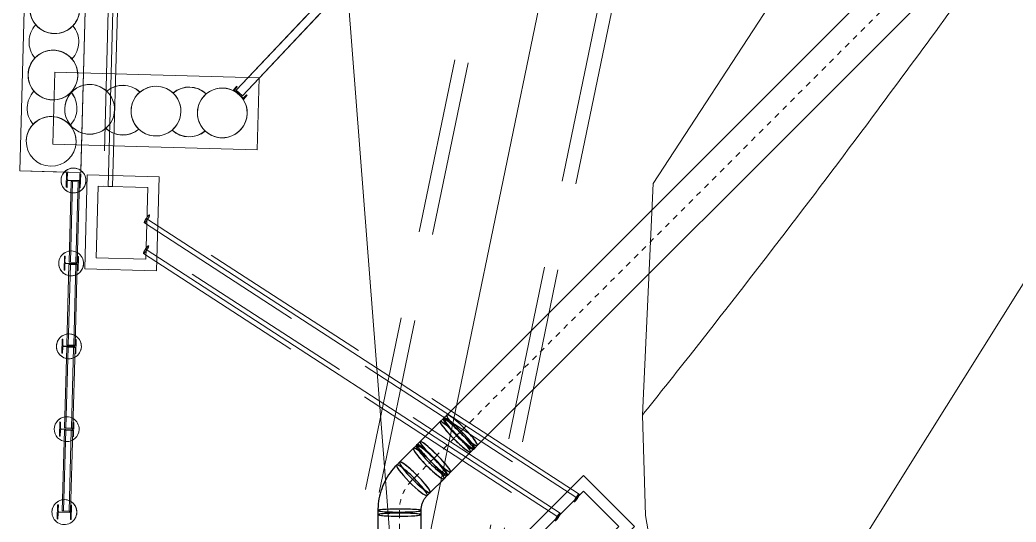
# Model space of a CAD drawing. Header units: metres. Extents: x 1753726 to 1755216, y 5920592 to 5921703.
# Drawn here: x 1755110.99 to 1755129.01, y 5921388.98 to 5921398.06 of the extents above; entities that cross this region are included whole.
import ezdxf

# ---------------------------------------------------------------- set-up
doc = ezdxf.new("R2010")
doc.units = ezdxf.units.M
for name, pattern in [('CENTER', [50.8, 31.75, -6.35, 6.35, -6.35]), ('Centre', [0.01, 0.006, -0.00125, 0.0015, -0.00125]), ('HIDDEN2', [4.7625, 3.175, -1.5875])]:
    doc.linetypes.add(name, pattern=pattern)
for name, color, linetype, lineweight in [('A-FLOR-____-OTLN', 9, 'Continuous', 9), ('A-GENM-____-OTLN', 4, 'Continuous', 9), ('A-WALL-____-OTLN', 2, 'Continuous', 9), ('M-HVAC-DUCT-CNTR', 70, 'Centre', 9), ('M-HVAC-DUCT-OTLN', 70, 'Continuous', 25), ('P-PIPE-____-CNTR', 1, 'CENTER', 9), ('P-PIPE-____-OTLN', 6, 'HIDDEN2', 18), ('S-BEAM-____-OTLN', 7, 'Continuous', 9), ('S-FNDN-____-OTLN', 7, 'Continuous', 9)]:
    doc.layers.add(name, color=color, linetype=linetype, lineweight=lineweight)

# ---------------------------------------------------------------- blocks, each defined once
blk = doc.blocks.new('308492-ARUP-TUTB-MOD-0001_rvt-1-X-ARUP-GL-HERNE_BAY_ALIGNMENT')
at = {"layer": 'P-PIPE-____-CNTR'}
blk.add_line((1755117.838, 5921386.028), (1755121.094, 5921401.735), dxfattribs=at)
blk.add_line((1755117.838, 5921386.028), (1755121.094, 5921401.735), dxfattribs=at)
at = {"layer": 'P-PIPE-____-OTLN'}
for p, q in [((1755119.821, 5921401.999), (1755116.565, 5921386.292)), ((1755120.066, 5921401.948), (1755116.81, 5921386.241)), ((1755118.866, 5921385.815), (1755122.122, 5921401.522)), ((1755119.111, 5921385.764), (1755122.367, 5921401.471))]:
    blk.add_line(p, q, dxfattribs=at)
blk = doc.blocks.new('Round Pressed Bend - Slip Joint - Medium Radius-4864408-X-ARUP-GL-HERNE_BAY_ALIGNMENT')
at = {"layer": 'M-HVAC-DUCT-OTLN'}
for p, q in [((1755117.858, 5921390.06), (1755117.806, 5921390.007)), ((1755118.357, 5921389.456), (1755118.41, 5921389.508)), ((1755117.466, 5921389.184), (1755117.466, 5921389.109)), ((1755118.246, 5921389.109), (1755118.246, 5921389.184))]:
    blk.add_line(p, q, dxfattribs=at)
at = {"layer": 'M-HVAC-DUCT-OTLN', "flags": 128}
for points in [[(1755117.806, 5921390.007), (1755117.773, 5921389.974), (1755117.742, 5921389.939), (1755117.713, 5921389.903), (1755117.685, 5921389.865), (1755117.658, 5921389.827), (1755117.634, 5921389.788), (1755117.61, 5921389.747), (1755117.589, 5921389.706), (1755117.569, 5921389.664), (1755117.55, 5921389.621), (1755117.534, 5921389.577), (1755117.519, 5921389.533), (1755117.506, 5921389.488), (1755117.495, 5921389.443), (1755117.485, 5921389.397), (1755117.478, 5921389.351), (1755117.472, 5921389.305), (1755117.468, 5921389.259), (1755117.466, 5921389.212), (1755117.466, 5921389.184)], [(1755118.246, 5921389.184), (1755118.246, 5921389.2), (1755118.247, 5921389.215), (1755118.248, 5921389.231), (1755118.251, 5921389.246), (1755118.253, 5921389.261), (1755118.257, 5921389.277), (1755118.261, 5921389.292), (1755118.265, 5921389.306), (1755118.27, 5921389.321), (1755118.276, 5921389.335), (1755118.282, 5921389.349), (1755118.289, 5921389.363), (1755118.296, 5921389.376), (1755118.304, 5921389.389), (1755118.313, 5921389.402), (1755118.322, 5921389.414), (1755118.331, 5921389.426), (1755118.341, 5921389.438), (1755118.351, 5921389.449), (1755118.357, 5921389.456)]]:
    blk.add_lwpolyline(points, dxfattribs=at)
at = {"layer": 'M-HVAC-DUCT-OTLN'}
for centre, major_axis, ratio, start_param, end_param in [((1755118.081, 5921389.732), (-0.276, 0.276), 0.139173, 6.241965, 9.383557), ((1755118.081, 5921389.732), (-0.276, 0.276), 0.139173, 6.241965, 9.383557), ((1755118.081, 5921389.732), (-0.276, 0.276), 0.139173, 3.100372, 6.241965), ((1755118.081, 5921389.732), (-0.276, 0.276), 0.139173, 3.100372, 6.241965), ((1755118.134, 5921389.784), (-0.276, 0.276), 0.139173, 6.241965, 9.383557), ((1755118.134, 5921389.784), (-0.276, 0.276), 0.139173, 3.100372, 6.241965), ((1755117.856, 5921389.184), (0.39, 0), 0.069756, 6.155372, 9.296964), ((1755117.856, 5921389.184), (-0.39, 0), 0.069756, 3.013779, 6.155372), ((1755117.856, 5921389.109), (0.39, 0), 0.069756, 3.013779, 6.155372), ((1755117.856, 5921389.184), (-0.39, 0), 0.069756, 6.155372, 9.296964), ((1755117.856, 5921389.184), (0.39, 0), 0.069756, 3.013779, 6.155372), ((1755117.856, 5921389.109), (0.39, 0), 0.069756, 6.155372, 9.296964)]:
    blk.add_ellipse(centre, major_axis=major_axis, ratio=ratio, start_param=start_param, end_param=end_param, dxfattribs=at)
blk = doc.blocks.new('Round Pressed Bend - Slip Joint - Medium Radius-4864419-X-ARUP-GL-HERNE_BAY_ALIGNMENT')
at = {"layer": 'M-HVAC-DUCT-OTLN'}
for p, q in [((1755118.161, 5921390.363), (1755118.109, 5921390.311)), ((1755118.161, 5921390.363), (1755118.176, 5921390.378)), ((1755118.229, 5921390.431), (1755118.176, 5921390.378)), ((1755118.661, 5921389.759), (1755118.713, 5921389.812)), ((1755118.728, 5921389.826), (1755118.713, 5921389.812)), ((1755118.728, 5921389.826), (1755118.781, 5921389.879))]:
    blk.add_line(p, q, dxfattribs=at)
for centre, ratio, start_param, end_param in [((1755118.385, 5921390.035), 0.139173, 4.712389, 7.853982), ((1755118.437, 5921390.087), 0.139173, 4.712389, 7.853982), ((1755118.437, 5921390.087), 0.139173, 4.712389, 7.853982), ((1755118.452, 5921390.102), 0.112158, 4.712389, 7.853982), ((1755118.452, 5921390.102), 0.112158, 4.712389, 7.853982), ((1755118.505, 5921390.155), 0.112158, 4.712389, 7.853982), ((1755118.437, 5921390.087), 0.139173, 1.570796, 4.712389), ((1755118.437, 5921390.087), 0.139173, 1.570796, 4.712389), ((1755118.452, 5921390.102), 0.112158, 1.570796, 4.712389), ((1755118.452, 5921390.102), 0.112158, 1.570796, 4.712389), ((1755118.505, 5921390.155), 0.112158, 1.570796, 4.712389), ((1755118.385, 5921390.035), 0.139173, 1.570796, 4.712389)]:
    blk.add_ellipse(centre, major_axis=(-0.276, 0.276), ratio=ratio, start_param=start_param, end_param=end_param, dxfattribs=at)
blk = doc.blocks.new('Round Pressed Bend - Slip Joint - Medium Radius-V1-X-ARUP-GL-HERNE_BAY_ALIGNMENT')
at = {"layer": 'M-HVAC-DUCT-OTLN'}
for p, q in [((1755118.643, 5921390.845), (1755118.591, 5921390.792)), ((1755118.658, 5921390.86), (1755118.643, 5921390.845)), ((1755118.711, 5921390.912), (1755118.658, 5921390.86)), ((1755119.142, 5921390.241), (1755119.195, 5921390.293)), ((1755119.195, 5921390.293), (1755119.21, 5921390.308)), ((1755119.21, 5921390.308), (1755119.262, 5921390.361))]:
    blk.add_line(p, q, dxfattribs=at)
for centre, ratio, start_param, end_param in [((1755118.919, 5921390.569), 0.112158, 4.712389, 7.853982), ((1755118.919, 5921390.569), 0.112158, 4.712389, 7.853982), ((1755118.934, 5921390.584), 0.139173, 4.712389, 7.853982), ((1755118.934, 5921390.584), 0.139173, 4.712389, 7.853982), ((1755118.987, 5921390.637), 0.139173, 4.712389, 7.853982), ((1755118.866, 5921390.517), 0.112158, 4.712389, 7.853982), ((1755118.987, 5921390.637), 0.139173, 1.570796, 4.712389), ((1755118.866, 5921390.517), 0.112158, 1.570796, 4.712389), ((1755118.919, 5921390.569), 0.112158, 1.570796, 4.712389), ((1755118.919, 5921390.569), 0.112158, 1.570796, 4.712389), ((1755118.934, 5921390.584), 0.139173, 1.570796, 4.712389), ((1755118.934, 5921390.584), 0.139173, 1.570796, 4.712389)]:
    blk.add_ellipse(centre, major_axis=(-0.276, 0.276), ratio=ratio, start_param=start_param, end_param=end_param, dxfattribs=at)
blk = doc.blocks.new('308492-ARUP-STPW-MOD-1600_rvt-1-X-ARUP-GL-HERNE_BAY_ALIGNMENT')
at = {"layer": 'M-HVAC-DUCT-CNTR'}
for p, q in [((1755118.987, 5921390.637), (1755127.476, 5921399.126)), ((1755118.987, 5921390.637), (1755127.476, 5921399.126)), ((1755118.505, 5921390.155), (1755118.866, 5921390.517)), ((1755118.505, 5921390.155), (1755118.866, 5921390.517)), ((1755118.866, 5921390.517), (1755118.919, 5921390.569)), ((1755118.934, 5921390.584), (1755118.919, 5921390.569)), ((1755118.934, 5921390.584), (1755118.987, 5921390.637)), ((1755118.452, 5921390.102), (1755118.505, 5921390.155)), ((1755118.134, 5921389.784), (1755118.385, 5921390.035)), ((1755118.134, 5921389.784), (1755118.385, 5921390.035)), ((1755118.385, 5921390.035), (1755118.437, 5921390.087)), ((1755118.437, 5921390.087), (1755118.452, 5921390.102)), ((1755118.134, 5921389.784), (1755118.081, 5921389.732)), ((1755117.856, 5921389.184), (1755117.856, 5921389.109)), ((1755117.856, 5921386.046), (1755117.856, 5921389.109)), ((1755117.856, 5921386.046), (1755117.856, 5921389.109))]:
    blk.add_line(p, q, dxfattribs=at)
blk.add_ellipse((1755118.629, 5921389.177), major_axis=(-0.372, 0.686), ratio=0.989427, start_param=0.285223, end_param=1.069034, dxfattribs=at)
at = {"layer": 'M-HVAC-DUCT-OTLN'}
for p, q in [((1755127.2, 5921399.402), (1755118.711, 5921390.912)), ((1755119.262, 5921390.361), (1755127.752, 5921398.851)), ((1755118.591, 5921390.792), (1755118.229, 5921390.431)), ((1755118.109, 5921390.311), (1755117.858, 5921390.06)), ((1755118.781, 5921389.879), (1755119.142, 5921390.241)), ((1755118.41, 5921389.508), (1755118.661, 5921389.759)), ((1755117.466, 5921389.109), (1755117.466, 5921386.046)), ((1755118.246, 5921386.046), (1755118.246, 5921389.109))]:
    blk.add_line(p, q, dxfattribs=at)
for centre, major_axis, ratio, start_param, end_param in [((1755118.987, 5921390.637), (-0.276, 0.276), 0.139173, 0, 1.570796), ((1755118.987, 5921390.637), (-0.276, 0.276), 0.139173, 4.712389, 6.283185), ((1755118.866, 5921390.517), (-0.276, 0.276), 0.112158, 0, 1.570796), ((1755118.866, 5921390.517), (-0.276, 0.276), 0.112158, 4.712389, 6.283185), ((1755118.987, 5921390.637), (-0.276, 0.276), 0.139173, 3.141593, 4.712389), ((1755118.866, 5921390.517), (-0.276, 0.276), 0.112158, 1.570796, 3.141593), ((1755118.866, 5921390.517), (-0.276, 0.276), 0.112158, 3.141593, 4.712389), ((1755118.987, 5921390.637), (-0.276, 0.276), 0.139173, 1.570796, 3.141593), ((1755118.385, 5921390.035), (-0.276, 0.276), 0.139173, 0, 1.570796), ((1755118.385, 5921390.035), (-0.276, 0.276), 0.139173, 4.712389, 6.283185), ((1755118.505, 5921390.155), (-0.276, 0.276), 0.112158, 0, 1.570796), ((1755118.505, 5921390.155), (-0.276, 0.276), 0.112158, 4.712389, 6.283185), ((1755118.505, 5921390.155), (-0.276, 0.276), 0.112158, 1.570796, 3.141593), ((1755118.505, 5921390.155), (-0.276, 0.276), 0.112158, 3.141593, 4.712389), ((1755118.134, 5921389.784), (-0.276, 0.276), 0.139173, 0, 1.570796), ((1755118.134, 5921389.784), (-0.276, 0.276), 0.139173, 4.712389, 6.283185), ((1755118.385, 5921390.035), (-0.276, 0.276), 0.139173, 1.570796, 3.141593), ((1755118.385, 5921390.035), (-0.276, 0.276), 0.139173, 3.141593, 4.712389), ((1755118.134, 5921389.784), (-0.276, 0.276), 0.139173, 3.141593, 4.712389), ((1755118.134, 5921389.784), (-0.276, 0.276), 0.139173, 1.570796, 3.141593), ((1755117.856, 5921389.109), (0.39, 0), 0.069756, 1.570796, 3.141593), ((1755117.856, 5921389.109), (0.39, 0), 0.069756, 3.141593, 4.712389), ((1755117.856, 5921389.109), (0.39, 0), 0.069756, 0, 1.570796), ((1755117.856, 5921389.109), (0.39, 0), 0.069756, 4.712389, 6.283185)]:
    blk.add_ellipse(centre, major_axis=major_axis, ratio=ratio, start_param=start_param, end_param=end_param, dxfattribs=at)
for name in ['Round Pressed Bend - Slip Joint - Medium Radius-V1-X-ARUP-GL-HERNE_BAY_ALIGNMENT', 'Round Pressed Bend - Slip Joint - Medium Radius-4864419-X-ARUP-GL-HERNE_BAY_ALIGNMENT', 'Round Pressed Bend - Slip Joint - Medium Radius-4864408-X-ARUP-GL-HERNE_BAY_ALIGNMENT']:
    blk.add_blockref(name, (0, 0), dxfattribs=at)
blk = doc.blocks.new('Arup_Beam_Steel C Channel_PFC_AU - 250PFC-5288232-X-ARUP-GL-HERNE_BAY_ALIGNMENT')
at = {"layer": 'S-BEAM-____-OTLN'}
for p, q in [((1755114.912, 5921396.86), (1755114.853, 5921396.792)), ((1755114.853, 5921396.792), (1755114.912, 5921396.86)), ((1755114.853, 5921396.792), (1755115.04, 5921396.627)), ((1755115.04, 5921396.627), (1755114.853, 5921396.792)), ((1755114.877, 5921396.798), (1755114.923, 5921396.85)), ((1755114.923, 5921396.85), (1755114.877, 5921396.798)), ((1755115.025, 5921396.651), (1755114.878, 5921396.781)), ((1755114.878, 5921396.781), (1755115.025, 5921396.651)), ((1755114.923, 5921396.85), (1755114.912, 5921396.86)), ((1755114.912, 5921396.86), (1755114.923, 5921396.85)), ((1755115.04, 5921396.627), (1755115.1, 5921396.695)), ((1755115.1, 5921396.695), (1755115.04, 5921396.627)), ((1755115.088, 5921396.705), (1755115.042, 5921396.652)), ((1755115.042, 5921396.652), (1755115.088, 5921396.705)), ((1755115.1, 5921396.695), (1755115.088, 5921396.705)), ((1755115.088, 5921396.705), (1755115.1, 5921396.695))]:
    blk.add_line(p, q, dxfattribs=at)
for centre, major_axis, start_param, end_param in [((1755114.886, 5921396.79), (0.00757, 0.00931), 1.531811, 3.102607), ((1755114.886, 5921396.79), (0.00757, 0.00931), 1.531811, 3.102607), ((1755115.033, 5921396.66), (0.0109, 0.0049), 3.566254, 5.137051), ((1755115.033, 5921396.66), (0.0109, 0.0049), 3.566254, 5.137051)]:
    blk.add_ellipse(centre, major_axis=major_axis, ratio=1, start_param=start_param, end_param=end_param, dxfattribs=at)
blk = doc.blocks.new('308492-ARUP-STTW-MOD-0100_rvt-1-X-ARUP-GL-HERNE_BAY_ALIGNMENT')
at = {"layer": 'A-WALL-____-OTLN'}
for p, q in [((1755116.621, 5921398.608), (1755114.905, 5921396.789)), ((1755115.014, 5921396.686), (1755116.73, 5921398.505)), ((1755114.905, 5921396.789), (1755116.328, 5921398.297)), ((1755116.437, 5921398.194), (1755115.014, 5921396.686)), ((1755115.014, 5921396.686), (1755114.905, 5921396.789)), ((1755114.905, 5921396.789), (1755115.014, 5921396.686))]:
    blk.add_line(p, q, dxfattribs=at)
at = {"layer": 'S-FNDN-____-OTLN'}
for p, q in [((1755111.586, 5921395.81), (1755111.621, 5921397.11)), ((1755111.621, 5921397.11), (1755111.586, 5921395.81)), ((1755111.621, 5921397.11), (1755115.32, 5921397.008)), ((1755115.32, 5921397.008), (1755111.621, 5921397.11)), ((1755115.32, 5921397.008), (1755115.284, 5921395.709)), ((1755115.284, 5921395.709), (1755115.32, 5921397.008)), ((1755115.284, 5921395.709), (1755111.586, 5921395.81)), ((1755111.586, 5921395.81), (1755115.284, 5921395.709))]:
    blk.add_line(p, q, dxfattribs=at)
at = {"layer": 'S-FNDN-____-OTLN', "flags": 128}
for points in [[(1755111.803, 5921396.453), (1755111.811, 5921396.527), (1755111.831, 5921396.598), (1755111.862, 5921396.665), (1755111.904, 5921396.725), (1755111.955, 5921396.779), (1755112.015, 5921396.823), (1755112.08, 5921396.857), (1755112.151, 5921396.879), (1755112.224, 5921396.89), (1755112.298, 5921396.889), (1755112.37, 5921396.875), (1755112.44, 5921396.85), (1755112.504, 5921396.814), (1755112.562, 5921396.768)], [(1755112.562, 5921396.768), (1755112.504, 5921396.814), (1755112.44, 5921396.85), (1755112.37, 5921396.875), (1755112.298, 5921396.889), (1755112.224, 5921396.89), (1755112.151, 5921396.879), (1755112.08, 5921396.857), (1755112.015, 5921396.823), (1755111.955, 5921396.779), (1755111.904, 5921396.725), (1755111.862, 5921396.665), (1755111.831, 5921396.598), (1755111.811, 5921396.527), (1755111.803, 5921396.453)], [(1755113.162, 5921396.751), (1755113.221, 5921396.794), (1755113.286, 5921396.826), (1755113.356, 5921396.848), (1755113.428, 5921396.857), (1755113.501, 5921396.855), (1755113.573, 5921396.842), (1755113.641, 5921396.817), (1755113.704, 5921396.781), (1755113.761, 5921396.735)], [(1755113.761, 5921396.735), (1755113.704, 5921396.781), (1755113.641, 5921396.817), (1755113.573, 5921396.842), (1755113.501, 5921396.855), (1755113.428, 5921396.857), (1755113.356, 5921396.848), (1755113.286, 5921396.826), (1755113.221, 5921396.794), (1755113.162, 5921396.751)], [(1755114.361, 5921396.719), (1755114.421, 5921396.762), (1755114.488, 5921396.794), (1755114.558, 5921396.815), (1755114.632, 5921396.825), (1755114.705, 5921396.822), (1755114.778, 5921396.807), (1755114.847, 5921396.781), (1755114.91, 5921396.743), (1755114.967, 5921396.696), (1755115.016, 5921396.64), (1755115.054, 5921396.577), (1755115.082, 5921396.509), (1755115.098, 5921396.437), (1755115.102, 5921396.363)], [(1755115.102, 5921396.363), (1755115.098, 5921396.437), (1755115.082, 5921396.509), (1755115.054, 5921396.577), (1755115.016, 5921396.64), (1755114.967, 5921396.696), (1755114.91, 5921396.743), (1755114.847, 5921396.781), (1755114.778, 5921396.807), (1755114.705, 5921396.822), (1755114.632, 5921396.825), (1755114.558, 5921396.815), (1755114.488, 5921396.794), (1755114.421, 5921396.762), (1755114.361, 5921396.719)], [(1755112.562, 5921396.768), (1755112.604, 5921396.722), (1755112.64, 5921396.67), (1755112.668, 5921396.613), (1755112.688, 5921396.554), (1755112.7, 5921396.492), (1755112.703, 5921396.429)], [(1755112.703, 5921396.429), (1755112.7, 5921396.492), (1755112.688, 5921396.554), (1755112.668, 5921396.613), (1755112.64, 5921396.67), (1755112.604, 5921396.722), (1755112.562, 5921396.768)], [(1755113.003, 5921396.42), (1755113.009, 5921396.483), (1755113.024, 5921396.544), (1755113.047, 5921396.603), (1755113.078, 5921396.658), (1755113.116, 5921396.707), (1755113.162, 5921396.751)], [(1755113.162, 5921396.751), (1755113.116, 5921396.707), (1755113.078, 5921396.658), (1755113.047, 5921396.603), (1755113.024, 5921396.544), (1755113.009, 5921396.483), (1755113.003, 5921396.42)], [(1755113.761, 5921396.735), (1755113.804, 5921396.689), (1755113.84, 5921396.637), (1755113.868, 5921396.581), (1755113.888, 5921396.521), (1755113.9, 5921396.459), (1755113.902, 5921396.396)], [(1755113.902, 5921396.396), (1755113.9, 5921396.459), (1755113.888, 5921396.521), (1755113.868, 5921396.581), (1755113.84, 5921396.637), (1755113.804, 5921396.689), (1755113.761, 5921396.735)], [(1755114.202, 5921396.387), (1755114.208, 5921396.45), (1755114.223, 5921396.511), (1755114.246, 5921396.57), (1755114.277, 5921396.625), (1755114.316, 5921396.675), (1755114.361, 5921396.719)], [(1755114.361, 5921396.719), (1755114.316, 5921396.675), (1755114.277, 5921396.625), (1755114.246, 5921396.57), (1755114.223, 5921396.511), (1755114.208, 5921396.45), (1755114.202, 5921396.387)], [(1755112.543, 5921396.097), (1755112.483, 5921396.054), (1755112.417, 5921396.022), (1755112.346, 5921396.001), (1755112.273, 5921395.991), (1755112.199, 5921395.994), (1755112.127, 5921396.009), (1755112.058, 5921396.035), (1755111.994, 5921396.073), (1755111.937, 5921396.12), (1755111.889, 5921396.176), (1755111.851, 5921396.239), (1755111.823, 5921396.307), (1755111.807, 5921396.38), (1755111.803, 5921396.453)], [(1755111.803, 5921396.453), (1755111.807, 5921396.38), (1755111.823, 5921396.307), (1755111.851, 5921396.239), (1755111.889, 5921396.176), (1755111.937, 5921396.12), (1755111.994, 5921396.073), (1755112.058, 5921396.035), (1755112.127, 5921396.009), (1755112.199, 5921395.994), (1755112.273, 5921395.991), (1755112.346, 5921396.001), (1755112.417, 5921396.022), (1755112.483, 5921396.054), (1755112.543, 5921396.097)], [(1755112.703, 5921396.429), (1755112.697, 5921396.366), (1755112.682, 5921396.305), (1755112.658, 5921396.246), (1755112.627, 5921396.191), (1755112.589, 5921396.141), (1755112.543, 5921396.097)], [(1755112.543, 5921396.097), (1755112.589, 5921396.141), (1755112.627, 5921396.191), (1755112.658, 5921396.246), (1755112.682, 5921396.305), (1755112.697, 5921396.366), (1755112.703, 5921396.429)], [(1755113.143, 5921396.081), (1755113.101, 5921396.127), (1755113.065, 5921396.179), (1755113.037, 5921396.236), (1755113.017, 5921396.295), (1755113.005, 5921396.357), (1755113.003, 5921396.42)], [(1755113.003, 5921396.42), (1755113.005, 5921396.357), (1755113.017, 5921396.295), (1755113.037, 5921396.236), (1755113.065, 5921396.179), (1755113.101, 5921396.127), (1755113.143, 5921396.081)], [(1755113.902, 5921396.396), (1755113.896, 5921396.333), (1755113.881, 5921396.272), (1755113.858, 5921396.213), (1755113.827, 5921396.158), (1755113.788, 5921396.108), (1755113.743, 5921396.064)], [(1755113.743, 5921396.064), (1755113.788, 5921396.108), (1755113.827, 5921396.158), (1755113.858, 5921396.213), (1755113.881, 5921396.272), (1755113.896, 5921396.333), (1755113.902, 5921396.396)], [(1755114.343, 5921396.048), (1755114.3, 5921396.095), (1755114.264, 5921396.146), (1755114.236, 5921396.203), (1755114.216, 5921396.263), (1755114.205, 5921396.325), (1755114.202, 5921396.387)], [(1755114.202, 5921396.387), (1755114.205, 5921396.325), (1755114.216, 5921396.263), (1755114.236, 5921396.203), (1755114.264, 5921396.146), (1755114.3, 5921396.095), (1755114.343, 5921396.048)], [(1755115.102, 5921396.363), (1755115.094, 5921396.289), (1755115.074, 5921396.218), (1755115.042, 5921396.151), (1755115, 5921396.091), (1755114.949, 5921396.037), (1755114.89, 5921395.993), (1755114.824, 5921395.959), (1755114.754, 5921395.937), (1755114.681, 5921395.926), (1755114.607, 5921395.927), (1755114.534, 5921395.941), (1755114.465, 5921395.966), (1755114.4, 5921396.002), (1755114.343, 5921396.048)], [(1755114.343, 5921396.048), (1755114.4, 5921396.002), (1755114.465, 5921395.966), (1755114.534, 5921395.941), (1755114.607, 5921395.927), (1755114.681, 5921395.926), (1755114.754, 5921395.937), (1755114.824, 5921395.959), (1755114.89, 5921395.993), (1755114.949, 5921396.037), (1755115, 5921396.091), (1755115.042, 5921396.151), (1755115.074, 5921396.218), (1755115.094, 5921396.289), (1755115.102, 5921396.363)], [(1755112.545, 5921396.099), (1755112.602, 5921396.053), (1755112.665, 5921396.018), (1755112.733, 5921395.993), (1755112.804, 5921395.98), (1755112.877, 5921395.978), (1755112.948, 5921395.987), (1755113.018, 5921396.008), (1755113.083, 5921396.04), (1755113.142, 5921396.082)], [(1755113.142, 5921396.082), (1755113.083, 5921396.04), (1755113.018, 5921396.008), (1755112.948, 5921395.987), (1755112.877, 5921395.978), (1755112.804, 5921395.98), (1755112.733, 5921395.993), (1755112.665, 5921396.018), (1755112.602, 5921396.053), (1755112.545, 5921396.099)], [(1755113.743, 5921396.064), (1755113.684, 5921396.022), (1755113.618, 5921395.99), (1755113.549, 5921395.968), (1755113.476, 5921395.959), (1755113.403, 5921395.961), (1755113.332, 5921395.974), (1755113.263, 5921396), (1755113.2, 5921396.035), (1755113.143, 5921396.081)], [(1755113.143, 5921396.081), (1755113.2, 5921396.035), (1755113.263, 5921396), (1755113.332, 5921395.974), (1755113.403, 5921395.961), (1755113.476, 5921395.959), (1755113.549, 5921395.968), (1755113.618, 5921395.99), (1755113.684, 5921396.022), (1755113.743, 5921396.064)], [(1755113.744, 5921396.066), (1755113.801, 5921396.021), (1755113.864, 5921395.985), (1755113.932, 5921395.96), (1755114.004, 5921395.947), (1755114.076, 5921395.945), (1755114.148, 5921395.954), (1755114.217, 5921395.975), (1755114.282, 5921396.007), (1755114.341, 5921396.049)], [(1755114.341, 5921396.049), (1755114.282, 5921396.007), (1755114.217, 5921395.975), (1755114.148, 5921395.954), (1755114.076, 5921395.945), (1755114.004, 5921395.947), (1755113.932, 5921395.96), (1755113.864, 5921395.985), (1755113.801, 5921396.021), (1755113.744, 5921396.066)]]:
    blk.add_lwpolyline(points, dxfattribs=at)
at = {"layer": 'S-FNDN-____-OTLN'}
for centre, start, end in [((1755112.852, 5921396.424), 46.5991, 130.2197), ((1755113.453, 5921396.409), 46.8326, 130.0729), ((1755114.052, 5921396.394), 46.4061, 130.4083), ((1755114.052, 5921396.392), 46.5991, 130.2197), ((1755114.652, 5921396.376), 358.4299, 130.0729), ((1755112.253, 5921396.441), 358.4299, 46.64), ((1755112.253, 5921396.441), 358.4299, 46.64), ((1755113.452, 5921396.408), 130.2606, 178.4299), ((1755113.452, 5921396.408), 130.2606, 178.4299), ((1755113.452, 5921396.408), 358.4299, 46.64), ((1755113.452, 5921396.408), 358.4299, 46.64), ((1755113.452, 5921396.408), 178.4299, 226.5991), ((1755113.452, 5921396.408), 310.2197, 358.4299), ((1755113.452, 5921396.408), 310.2197, 358.4299), ((1755114.652, 5921396.375), 178.4299, 226.5991), ((1755112.853, 5921396.427), 226.8586, 310.0095), ((1755113.453, 5921396.409), 226.4061, 310.4083), ((1755113.452, 5921396.408), 226.3797, 226.5991), ((1755113.452, 5921396.408), 226.3797, 226.5991), ((1755113.452, 5921396.408), 310.2197, 310.4717), ((1755114.052, 5921396.392), 226.64, 310.2606), ((1755114.052, 5921396.392), 226.64, 310.2606), ((1755114.052, 5921396.394), 226.8586, 310.0095)]:
    blk.add_arc(centre, 0.45, start, end, dxfattribs=at)
for centre, major_axis, start_param, end_param in [((1755112.253, 5921396.441), (0, 0.45), 5.529772, 7.826578), ((1755112.253, 5921396.441), (-0.166, 0.418), 5.150775, 7.447581), ((1755112.853, 5921396.427), (-0.217, 0.394), 5.018661, 6.484775), ((1755112.853, 5921396.427), (-0.113, 0.436), 5.268397, 6.734512), ((1755112.852, 5921396.424), (0.45, 0), 0.813308, 2.272763), ((1755113.453, 5921396.409), (0.45, 0), 0.817383, 2.2702), ((1755114.052, 5921396.394), (0.375, 0.248), 0.225487, 1.691601), ((1755114.052, 5921396.392), (0.45, 0), 0.813308, 2.272763), ((1755114.652, 5921396.376), (-0.441, 0.091), 3.318144, 5.615747), ((1755114.652, 5921396.375), (0.447, 0.049), 2.16469, 3.005401), ((1755114.652, 5921396.375), (0.352, 0.281), 1.600386, 2.441098), ((1755112.253, 5921396.441), (-0.441, 0.091), 0.176551, 2.480009), ((1755112.253, 5921396.441), (0.45, 0), 3.114189, 5.417646), ((1755112.253, 5921396.441), (0.448, 0.038), 5.32936, 6.170786), ((1755112.253, 5921396.441), (0.392, 0.22), 4.902497, 5.743923), ((1755113.452, 5921396.408), (0.061, 0.446), 1.679584, 2.520295), ((1755114.652, 5921396.375), (0.231, 0.386), 2.083012, 2.923724), ((1755114.652, 5921396.376), (-0.252, 0.373), 1.785513, 4.089762), ((1755114.652, 5921396.376), (-0.166, 0.418), 2.001738, 4.305988), ((1755112.253, 5921396.441), (0.392, 0.22), 4.902497, 4.906895), ((1755112.253, 5921396.441), (-0.444, 0.073), 2.434769, 2.439167), ((1755112.852, 5921396.424), (-0.054, 0.447), 2.265301, 3.724757), ((1755112.852, 5921396.424), (-0.143, 0.427), 2.060381, 3.519837), ((1755112.852, 5921396.424), (-0.143, 0.427), 2.060381, 3.519837), ((1755112.852, 5921396.424), (-0.054, 0.447), 2.265301, 3.724757), ((1755112.853, 5921396.427), (-0.436, 0.113), 1.071827, 2.523085), ((1755113.453, 5921396.409), (0.189, 0.409), 2.813505, 4.279619), ((1755113.452, 5921396.408), (0.05, 0.447), 3.954025, 3.958423), ((1755114.052, 5921396.392), (-0.248, 0.376), 1.801654, 3.261109), ((1755114.052, 5921396.392), (-0.248, 0.376), 1.801654, 3.261109), ((1755114.052, 5921396.394), (0.048, 0.447), 2.494903, 3.946161), ((1755114.652, 5921396.375), (0.231, 0.386), 2.919895, 2.923724), ((1755114.652, 5921396.375), (-0.177, 0.414), 1.975536, 1.979365)]:
    blk.add_ellipse(centre, major_axis=major_axis, ratio=1, start_param=start_param, end_param=end_param, dxfattribs=at)
at = {"layer": 'S-BEAM-____-OTLN'}
blk.add_blockref('Arup_Beam_Steel C Channel_PFC_AU - 250PFC-5288232-X-ARUP-GL-HERNE_BAY_ALIGNMENT', (0, 0), dxfattribs=at)
blk = doc.blocks.new('308492-ARUP-STRW-MOD-1700_rvt-1-X-ARUP-GL-HERNE_BAY_ALIGNMENT')
at = {"layer": 'A-FLOR-____-OTLN'}
for p, q in [((1755117.21, 5921394.792), (1755116.863, 5921399.267)), ((1755116.863, 5921399.267), (1755117.21, 5921394.792)), ((1755125.081, 5921399.149), (1755122.442, 5921395.098)), ((1755122.442, 5921395.098), (1755125.081, 5921399.149)), ((1755122.442, 5921395.098), (1755122.248, 5921390.908)), ((1755122.248, 5921390.908), (1755122.442, 5921395.098)), ((1755130.083, 5921394.808), (1755127.404, 5921390.525)), ((1755127.404, 5921390.525), (1755130.083, 5921394.808)), ((1755117.703, 5921388.429), (1755117.21, 5921394.792)), ((1755117.21, 5921394.792), (1755117.703, 5921388.429)), ((1755122.305, 5921389.096), (1755122.248, 5921390.908)), ((1755122.248, 5921390.908), (1755122.305, 5921389.096)), ((1755122.248, 5921390.908), (1755122.305, 5921389.096)), ((1755122.305, 5921389.096), (1755122.248, 5921390.908)), ((1755127.404, 5921390.525), (1755124.886, 5921386.5)), ((1755124.886, 5921386.5), (1755127.404, 5921390.525)), ((1755122.701, 5921386.774), (1755122.305, 5921389.096)), ((1755122.305, 5921389.096), (1755122.701, 5921386.774)), ((1755122.305, 5921389.096), (1755123.206, 5921383.813)), ((1755123.206, 5921383.813), (1755122.305, 5921389.096))]:
    blk.add_line(p, q, dxfattribs=at)
for points in [[(1755126.409, 5921396.302), (1755127.223, 5921397.395), (1755128.026, 5921398.496), (1755128.818, 5921399.605)], [(1755128.818, 5921399.605), (1755128.026, 5921398.496), (1755127.223, 5921397.395), (1755126.409, 5921396.302)], [(1755123.003, 5921391.859), (1755124.159, 5921393.324), (1755125.294, 5921394.805), (1755126.409, 5921396.302)], [(1755126.409, 5921396.302), (1755125.294, 5921394.805), (1755124.159, 5921393.324), (1755123.003, 5921391.859)], [(1755122.248, 5921390.908), (1755122.5, 5921391.224), (1755122.752, 5921391.541), (1755123.003, 5921391.859)], [(1755123.003, 5921391.859), (1755122.752, 5921391.541), (1755122.5, 5921391.224), (1755122.248, 5921390.908)]]:
    blk.add_open_spline(points, degree=3, dxfattribs=at)
at = {"layer": 'A-WALL-____-OTLN'}
for p, q in [((1755111.92, 5921395.136), (1755111.88, 5921393.676)), ((1755111.88, 5921393.676), (1755111.92, 5921395.136)), ((1755111.945, 5921395.135), (1755111.905, 5921393.676)), ((1755111.92, 5921395.136), (1755112.07, 5921395.132)), ((1755111.92, 5921395.136), (1755111.945, 5921395.135)), ((1755112.045, 5921395.132), (1755111.945, 5921395.135)), ((1755112.005, 5921393.673), (1755112.045, 5921395.132)), ((1755112.03, 5921393.672), (1755112.07, 5921395.132)), ((1755112.07, 5921395.132), (1755112.03, 5921393.672)), ((1755112.045, 5921395.132), (1755112.07, 5921395.132)), ((1755111.879, 5921393.636), (1755111.839, 5921392.177)), ((1755111.839, 5921392.177), (1755111.879, 5921393.636)), ((1755111.904, 5921393.636), (1755111.864, 5921392.176)), ((1755111.879, 5921393.636), (1755112.029, 5921393.632)), ((1755111.879, 5921393.636), (1755111.904, 5921393.636)), ((1755112.03, 5921393.672), (1755111.88, 5921393.676)), ((1755111.905, 5921393.676), (1755111.88, 5921393.676)), ((1755112.004, 5921393.633), (1755111.904, 5921393.636)), ((1755112.005, 5921393.673), (1755111.905, 5921393.676)), ((1755111.964, 5921392.173), (1755112.004, 5921393.633)), ((1755111.989, 5921392.173), (1755112.029, 5921393.632)), ((1755112.029, 5921393.632), (1755111.989, 5921392.173)), ((1755112.004, 5921393.633), (1755112.029, 5921393.632)), ((1755112.03, 5921393.672), (1755112.005, 5921393.673)), ((1755111.838, 5921392.137), (1755111.798, 5921390.677)), ((1755111.798, 5921390.677), (1755111.838, 5921392.137)), ((1755111.863, 5921392.136), (1755111.823, 5921390.677)), ((1755111.838, 5921392.137), (1755111.988, 5921392.133)), ((1755111.838, 5921392.137), (1755111.863, 5921392.136)), ((1755111.989, 5921392.173), (1755111.839, 5921392.177)), ((1755111.864, 5921392.176), (1755111.839, 5921392.177)), ((1755111.963, 5921392.133), (1755111.863, 5921392.136)), ((1755111.964, 5921392.173), (1755111.864, 5921392.176)), ((1755111.923, 5921390.674), (1755111.963, 5921392.133)), ((1755111.947, 5921390.673), (1755111.988, 5921392.133)), ((1755111.988, 5921392.133), (1755111.947, 5921390.673)), ((1755111.963, 5921392.133), (1755111.988, 5921392.133)), ((1755111.989, 5921392.173), (1755111.964, 5921392.173)), ((1755111.947, 5921390.673), (1755111.798, 5921390.677)), ((1755111.823, 5921390.677), (1755111.798, 5921390.677)), ((1755111.923, 5921390.674), (1755111.823, 5921390.677)), ((1755111.947, 5921390.673), (1755111.923, 5921390.674)), ((1755111.796, 5921390.637), (1755111.756, 5921389.178)), ((1755111.756, 5921389.178), (1755111.796, 5921390.637)), ((1755111.821, 5921390.637), (1755111.781, 5921389.177)), ((1755111.796, 5921390.637), (1755111.821, 5921390.637)), ((1755111.946, 5921390.633), (1755111.796, 5921390.637)), ((1755111.921, 5921390.634), (1755111.821, 5921390.637)), ((1755111.881, 5921389.175), (1755111.921, 5921390.634)), ((1755111.906, 5921389.174), (1755111.946, 5921390.633)), ((1755111.946, 5921390.633), (1755111.906, 5921389.174)), ((1755111.921, 5921390.634), (1755111.946, 5921390.633)), ((1755111.756, 5921389.178), (1755111.906, 5921389.174)), ((1755111.781, 5921389.177), (1755111.756, 5921389.178)), ((1755111.881, 5921389.175), (1755111.781, 5921389.177)), ((1755111.906, 5921389.174), (1755111.881, 5921389.175))]:
    blk.add_line(p, q, dxfattribs=at)
at = {"layer": 'S-BEAM-____-OTLN'}
for p, q in [((1755111.089, 5921398.874), (1755110.992, 5921395.327)), ((1755111.089, 5921398.874), (1755110.992, 5921395.327)), ((1755112.091, 5921395.297), (1755112.189, 5921398.844)), ((1755112.189, 5921398.844), (1755112.092, 5921395.336)), ((1755112.091, 5921395.297), (1755112.092, 5921395.336)), ((1755112.091, 5921395.297), (1755110.992, 5921395.327)), ((1755110.992, 5921395.327), (1755111.794, 5921395.305)), ((1755111.794, 5921395.305), (1755112.091, 5921395.297))]:
    blk.add_line(p, q, dxfattribs=at)
for centre, start, end in [((1755111.622, 5921398.26), 178.4299, 220.2402), ((1755111.622, 5921398.26), 178.4299, 220.2402), ((1755111.622, 5921398.26), 316.6195, 358.4299), ((1755111.622, 5921398.26), 316.6195, 358.4299), ((1755111.606, 5921397.66), 136.6195, 178.4299), ((1755111.606, 5921397.66), 178.4299, 220.2402), ((1755111.606, 5921397.66), 178.4299, 220.2402), ((1755111.606, 5921397.66), 316.6195, 358.4299), ((1755111.59, 5921397.06), 136.6195, 178.4299), ((1755111.59, 5921397.06), 136.6195, 178.4299), ((1755111.59, 5921397.06), 358.4299, 40.2402), ((1755111.59, 5921397.06), 358.4299, 40.2402), ((1755111.59, 5921397.06), 178.4299, 358.4299), ((1755111.59, 5921397.06), 178.4299, 358.4299)]:
    blk.add_arc(centre, 0.45, start, end, dxfattribs=at)
for centre, major_axis, start_param, end_param in [((1755111.606, 5921397.66), (0.05, 0.447), 0.926064, 1.655792), ((1755111.606, 5921397.66), (0.061, 0.446), 4.821176, 5.550904), ((1755111.606, 5921397.66), (0.331, 0.305), 5.51192, 6.241648), ((1755111.606, 5921397.66), (0.439, 0.097), 5.309474, 6.039202), ((1755111.96, 5921395.153), (0.124, 0.188), 6.239678, 7.696762), ((1755111.96, 5921395.153), (-0.185, 0.127), 4.687352, 6.144436)]:
    blk.add_ellipse(centre, major_axis=major_axis, ratio=1, start_param=start_param, end_param=end_param, dxfattribs=at)
at = {"layer": 'S-FNDN-____-OTLN'}
for p, q in [((1755111.83, 5921395.03), (1755111.837, 5921395.284)), ((1755111.837, 5921395.284), (1755111.83, 5921395.03)), ((1755111.837, 5921395.284), (1755111.851, 5921395.284)), ((1755111.851, 5921395.284), (1755111.837, 5921395.284)), ((1755111.851, 5921395.284), (1755111.848, 5921395.173)), ((1755111.848, 5921395.173), (1755111.851, 5921395.284)), ((1755111.86, 5921395.16), (1755112.061, 5921395.155)), ((1755112.061, 5921395.155), (1755111.86, 5921395.16)), ((1755112.074, 5921395.167), (1755112.077, 5921395.278)), ((1755112.077, 5921395.278), (1755112.074, 5921395.167)), ((1755112.077, 5921395.278), (1755112.091, 5921395.277)), ((1755112.091, 5921395.277), (1755112.077, 5921395.278)), ((1755112.091, 5921395.277), (1755112.084, 5921395.023)), ((1755112.084, 5921395.023), (1755112.091, 5921395.277)), ((1755111.844, 5921395.029), (1755111.83, 5921395.03)), ((1755111.83, 5921395.03), (1755111.844, 5921395.029)), ((1755111.847, 5921395.139), (1755111.844, 5921395.029)), ((1755111.844, 5921395.029), (1755111.847, 5921395.139)), ((1755112.06, 5921395.146), (1755111.86, 5921395.152)), ((1755111.86, 5921395.152), (1755112.06, 5921395.146)), ((1755112.07, 5921395.023), (1755112.073, 5921395.133)), ((1755112.073, 5921395.133), (1755112.07, 5921395.023)), ((1755112.084, 5921395.023), (1755112.07, 5921395.023)), ((1755112.07, 5921395.023), (1755112.084, 5921395.023)), ((1755111.789, 5921393.53), (1755111.796, 5921393.785)), ((1755111.796, 5921393.785), (1755111.789, 5921393.53)), ((1755111.796, 5921393.785), (1755111.81, 5921393.784)), ((1755111.81, 5921393.784), (1755111.796, 5921393.785)), ((1755111.81, 5921393.784), (1755111.807, 5921393.674)), ((1755111.807, 5921393.674), (1755111.81, 5921393.784)), ((1755112.033, 5921393.668), (1755112.036, 5921393.778)), ((1755112.036, 5921393.778), (1755112.033, 5921393.668)), ((1755112.036, 5921393.778), (1755112.05, 5921393.778)), ((1755112.05, 5921393.778), (1755112.036, 5921393.778)), ((1755112.05, 5921393.778), (1755112.043, 5921393.523)), ((1755112.043, 5921393.523), (1755112.05, 5921393.778)), ((1755111.806, 5921393.64), (1755111.803, 5921393.53)), ((1755111.803, 5921393.53), (1755111.806, 5921393.64)), ((1755111.819, 5921393.661), (1755112.02, 5921393.655)), ((1755112.02, 5921393.655), (1755111.819, 5921393.661)), ((1755112.019, 5921393.647), (1755111.819, 5921393.652)), ((1755111.819, 5921393.652), (1755112.019, 5921393.647)), ((1755112.029, 5921393.524), (1755112.032, 5921393.634)), ((1755112.032, 5921393.634), (1755112.029, 5921393.524)), ((1755111.803, 5921393.53), (1755111.789, 5921393.53)), ((1755111.789, 5921393.53), (1755111.803, 5921393.53)), ((1755112.043, 5921393.523), (1755112.029, 5921393.524)), ((1755112.029, 5921393.524), (1755112.043, 5921393.523)), ((1755111.748, 5921392.031), (1755111.755, 5921392.285)), ((1755111.755, 5921392.285), (1755111.748, 5921392.031)), ((1755111.755, 5921392.285), (1755111.769, 5921392.285)), ((1755111.769, 5921392.285), (1755111.755, 5921392.285)), ((1755111.769, 5921392.285), (1755111.766, 5921392.175)), ((1755111.766, 5921392.175), (1755111.769, 5921392.285)), ((1755111.991, 5921392.168), (1755111.995, 5921392.279)), ((1755111.995, 5921392.279), (1755111.991, 5921392.168)), ((1755111.995, 5921392.279), (1755112.009, 5921392.278)), ((1755112.009, 5921392.278), (1755111.995, 5921392.279)), ((1755112.009, 5921392.278), (1755112.002, 5921392.024)), ((1755112.002, 5921392.024), (1755112.009, 5921392.278)), ((1755111.765, 5921392.141), (1755111.762, 5921392.03)), ((1755111.762, 5921392.03), (1755111.765, 5921392.141)), ((1755111.778, 5921392.162), (1755111.978, 5921392.156)), ((1755111.978, 5921392.156), (1755111.778, 5921392.162)), ((1755111.978, 5921392.147), (1755111.778, 5921392.153)), ((1755111.778, 5921392.153), (1755111.978, 5921392.147)), ((1755111.988, 5921392.024), (1755111.991, 5921392.134)), ((1755111.991, 5921392.134), (1755111.988, 5921392.024)), ((1755111.762, 5921392.03), (1755111.748, 5921392.031)), ((1755111.748, 5921392.031), (1755111.762, 5921392.03)), ((1755112.002, 5921392.024), (1755111.988, 5921392.024)), ((1755111.988, 5921392.024), (1755112.002, 5921392.024)), ((1755111.707, 5921390.531), (1755111.714, 5921390.786)), ((1755111.714, 5921390.786), (1755111.707, 5921390.531)), ((1755111.714, 5921390.786), (1755111.728, 5921390.785)), ((1755111.728, 5921390.785), (1755111.714, 5921390.786)), ((1755111.728, 5921390.785), (1755111.725, 5921390.675)), ((1755111.725, 5921390.675), (1755111.728, 5921390.785)), ((1755111.737, 5921390.662), (1755111.937, 5921390.657)), ((1755111.937, 5921390.657), (1755111.737, 5921390.662)), ((1755111.937, 5921390.648), (1755111.737, 5921390.654)), ((1755111.737, 5921390.654), (1755111.937, 5921390.648)), ((1755111.95, 5921390.669), (1755111.953, 5921390.779)), ((1755111.953, 5921390.779), (1755111.95, 5921390.669)), ((1755111.953, 5921390.779), (1755111.968, 5921390.779)), ((1755111.968, 5921390.779), (1755111.953, 5921390.779)), ((1755111.968, 5921390.779), (1755111.961, 5921390.524)), ((1755111.961, 5921390.524), (1755111.968, 5921390.779)), ((1755111.721, 5921390.531), (1755111.707, 5921390.531)), ((1755111.707, 5921390.531), (1755111.721, 5921390.531)), ((1755111.724, 5921390.641), (1755111.721, 5921390.531)), ((1755111.721, 5921390.531), (1755111.724, 5921390.641)), ((1755111.946, 5921390.525), (1755111.949, 5921390.635)), ((1755111.949, 5921390.635), (1755111.946, 5921390.525)), ((1755111.961, 5921390.524), (1755111.946, 5921390.525)), ((1755111.946, 5921390.525), (1755111.961, 5921390.524)), ((1755111.666, 5921389.032), (1755111.672, 5921389.286)), ((1755111.672, 5921389.286), (1755111.666, 5921389.032)), ((1755111.672, 5921389.286), (1755111.687, 5921389.286)), ((1755111.687, 5921389.286), (1755111.672, 5921389.286)), ((1755111.687, 5921389.286), (1755111.684, 5921389.176)), ((1755111.684, 5921389.176), (1755111.687, 5921389.286)), ((1755111.909, 5921389.17), (1755111.912, 5921389.28)), ((1755111.912, 5921389.28), (1755111.909, 5921389.17)), ((1755111.912, 5921389.28), (1755111.926, 5921389.279)), ((1755111.926, 5921389.279), (1755111.912, 5921389.28)), ((1755111.926, 5921389.279), (1755111.92, 5921389.025)), ((1755111.92, 5921389.025), (1755111.926, 5921389.279)), ((1755111.68, 5921389.031), (1755111.666, 5921389.032)), ((1755111.666, 5921389.032), (1755111.68, 5921389.031)), ((1755111.683, 5921389.142), (1755111.68, 5921389.031)), ((1755111.68, 5921389.031), (1755111.683, 5921389.142)), ((1755111.696, 5921389.163), (1755111.896, 5921389.157)), ((1755111.896, 5921389.157), (1755111.696, 5921389.163)), ((1755111.896, 5921389.149), (1755111.696, 5921389.154)), ((1755111.696, 5921389.154), (1755111.896, 5921389.149)), ((1755111.905, 5921389.025), (1755111.908, 5921389.136)), ((1755111.908, 5921389.136), (1755111.905, 5921389.025)), ((1755111.92, 5921389.025), (1755111.905, 5921389.025)), ((1755111.905, 5921389.025), (1755111.92, 5921389.025))]:
    blk.add_line(p, q, dxfattribs=at)
at = {"layer": 'S-FNDN-____-OTLN', "flags": 128}
for points in [[(1755111.173, 5921398.272), (1755111.176, 5921398.206), (1755111.188, 5921398.142), (1755111.21, 5921398.08), (1755111.24, 5921398.022), (1755111.279, 5921397.969)], [(1755111.95, 5921397.95), (1755111.991, 5921398.001), (1755112.025, 5921398.058), (1755112.05, 5921398.118), (1755112.066, 5921398.182), (1755112.072, 5921398.247)], [(1755111.279, 5921397.969), (1755111.327, 5921397.92), (1755111.382, 5921397.879), (1755111.443, 5921397.847), (1755111.508, 5921397.824), (1755111.576, 5921397.812), (1755111.645, 5921397.81), (1755111.713, 5921397.819), (1755111.779, 5921397.838), (1755111.841, 5921397.866), (1755111.899, 5921397.904), (1755111.95, 5921397.95)], [(1755111.933, 5921397.351), (1755111.885, 5921397.4), (1755111.83, 5921397.441), (1755111.769, 5921397.473), (1755111.704, 5921397.495), (1755111.636, 5921397.508), (1755111.567, 5921397.509), (1755111.499, 5921397.501), (1755111.433, 5921397.482), (1755111.371, 5921397.453), (1755111.313, 5921397.415), (1755111.262, 5921397.369)], [(1755111.262, 5921397.369), (1755111.221, 5921397.318), (1755111.187, 5921397.262), (1755111.162, 5921397.201), (1755111.146, 5921397.138), (1755111.14, 5921397.072)], [(1755112.039, 5921397.048), (1755112.036, 5921397.113), (1755112.024, 5921397.178), (1755112.002, 5921397.24), (1755111.972, 5921397.298), (1755111.933, 5921397.351)], [(1755111.14, 5921397.072), (1755111.143, 5921397.007), (1755111.155, 5921396.942), (1755111.177, 5921396.88), (1755111.207, 5921396.822), (1755111.246, 5921396.769)], [(1755111.917, 5921396.751), (1755111.958, 5921396.802), (1755111.992, 5921396.858), (1755112.017, 5921396.919), (1755112.033, 5921396.982), (1755112.039, 5921397.048)], [(1755111.246, 5921396.769), (1755111.294, 5921396.72), (1755111.35, 5921396.679), (1755111.41, 5921396.647), (1755111.475, 5921396.625), (1755111.543, 5921396.612), (1755111.612, 5921396.611), (1755111.68, 5921396.619), (1755111.746, 5921396.638), (1755111.808, 5921396.667), (1755111.866, 5921396.705), (1755111.917, 5921396.751)], [(1755111.9, 5921396.151), (1755111.852, 5921396.2), (1755111.797, 5921396.241), (1755111.736, 5921396.273), (1755111.671, 5921396.296), (1755111.603, 5921396.308), (1755111.535, 5921396.31), (1755111.466, 5921396.301), (1755111.4, 5921396.282), (1755111.338, 5921396.254), (1755111.281, 5921396.216), (1755111.23, 5921396.17)], [(1755111.23, 5921396.17), (1755111.188, 5921396.119), (1755111.155, 5921396.062), (1755111.129, 5921396.002), (1755111.113, 5921395.938), (1755111.107, 5921395.873)], [(1755112.007, 5921395.848), (1755112.004, 5921395.914), (1755111.991, 5921395.978), (1755111.969, 5921396.04), (1755111.939, 5921396.098), (1755111.9, 5921396.151)], [(1755112.093, 5921395.335), (1755112.052, 5921395.359), (1755112.008, 5921395.373), (1755111.961, 5921395.378), (1755111.915, 5921395.374), (1755111.87, 5921395.359), (1755111.829, 5921395.336), (1755111.794, 5921395.305)], [(1755112.185, 5921395.147), (1755112.182, 5921395.191), (1755112.171, 5921395.233), (1755112.152, 5921395.272), (1755112.125, 5921395.307), (1755112.093, 5921395.335)], [(1755111.794, 5921395.305), (1755111.77, 5921395.273), (1755111.752, 5921395.238), (1755111.74, 5921395.199), (1755111.735, 5921395.16)]]:
    blk.add_lwpolyline(points, dxfattribs=at)
at = {"layer": 'S-FNDN-____-OTLN'}
for centre, radius, start, end in [((1755111.622, 5921398.26), 0.45, 178.4299, 358.4299), ((1755111.606, 5921397.66), 0.45, 136.6195, 178.4299), ((1755111.622, 5921398.26), 0.45, 220.2402, 316.6195), ((1755111.622, 5921398.26), 0.45, 220.2402, 316.6195), ((1755111.59, 5921397.06), 0.45, 358.4299, 178.4299), ((1755111.606, 5921397.66), 0.45, 178.4299, 220.2402), ((1755111.606, 5921397.66), 0.45, 178.4299, 220.2402), ((1755111.59, 5921397.06), 0.45, 40.2402, 136.6195), ((1755111.59, 5921397.06), 0.45, 40.2402, 136.6195), ((1755111.606, 5921397.66), 0.45, 316.6195, 358.4299), ((1755111.59, 5921397.06), 0.45, 178.4299, 358.4299), ((1755111.573, 5921396.46), 0.45, 136.6195, 178.4299), ((1755111.573, 5921396.46), 0.45, 136.6195, 178.4299), ((1755111.59, 5921397.06), 0.45, 220.2402, 316.6195), ((1755111.59, 5921397.06), 0.45, 220.2402, 316.6195), ((1755111.573, 5921396.46), 0.45, 358.4299, 40.2402), ((1755111.573, 5921396.46), 0.45, 178.4299, 220.2402), ((1755111.573, 5921396.46), 0.45, 178.4299, 220.2402), ((1755111.573, 5921396.46), 0.45, 316.6195, 358.4299), ((1755111.557, 5921395.86), 0.45, 358.4299, 178.4299), ((1755111.557, 5921395.86), 0.45, 40.2402, 136.6195), ((1755111.557, 5921395.86), 0.45, 178.4299, 358.4299), ((1755111.557, 5921395.86), 0.45, 178.4299, 358.4299), ((1755111.796, 5921389.156), 0.225, 358.4299, 178.4299), ((1755111.695, 5921389.141), 0.0127, 88.4299, 178.4299), ((1755111.695, 5921389.141), 0.0127, 88.4299, 178.4299)]:
    blk.add_arc(centre, radius, start, end, dxfattribs=at)
for centre, major_axis, start_param, end_param in [((1755111.606, 5921397.66), (0.05, 0.447), 0.926064, 1.655792), ((1755111.606, 5921397.66), (0.331, 0.305), 5.51192, 6.241648), ((1755111.606, 5921397.66), (0.061, 0.446), 4.821176, 5.550904), ((1755111.606, 5921397.66), (0.439, 0.097), 5.309474, 6.039202), ((1755111.573, 5921396.46), (0.061, 0.446), 4.821176, 5.550904), ((1755111.573, 5921396.46), (0.299, 0.337), 4.681192, 5.41092), ((1755111.557, 5921395.86), (0.331, 0.305), 6.241648, 7.923785), ((1755111.96, 5921395.153), (-0.049, 0.22), 4.466863, 7.608456), ((1755111.96, 5921395.153), (0.209, 0.083), 2.735192, 5.876784), ((1755111.96, 5921395.153), (-0.207, 0.089), 0.378997, 3.52059), ((1755111.861, 5921395.173), (-0.0047, 0.0118), 1.164395, 2.735192), ((1755111.861, 5921395.173), (-0.0047, 0.0118), 1.164395, 2.735192), ((1755112.061, 5921395.168), (-0.00971, 0.00819), 2.243795, 3.814591), ((1755112.061, 5921395.168), (-0.00971, 0.00819), 2.243795, 3.814591), ((1755111.86, 5921395.139), (0.0104, 0.0073), 0.932571, 2.503368), ((1755111.86, 5921395.139), (0.0104, 0.0073), 0.932571, 2.503368), ((1755112.06, 5921395.134), (-0.00886, 0.0091), 3.913289, 5.484085), ((1755112.06, 5921395.134), (-0.00886, 0.0091), 3.913289, 5.484085), ((1755111.919, 5921393.654), (-0.143, 0.174), 3.995863, 7.137456), ((1755111.919, 5921393.654), (-0.083, 0.209), 4.305988, 7.447581), ((1755111.919, 5921393.654), (-0.218, 0.055), 0.218122, 3.359714), ((1755111.919, 5921393.654), (-0.194, 0.114), 0.501486, 3.643079), ((1755111.819, 5921393.64), (-0.0102, 0.0076), 5.32321, 6.894006), ((1755111.819, 5921393.64), (-0.0102, 0.0076), 5.32321, 6.894006), ((1755111.82, 5921393.674), (-0.0122, 0.0036), 0.256508, 1.827304), ((1755111.82, 5921393.674), (-0.0122, 0.0036), 0.256508, 1.827304), ((1755112.019, 5921393.634), (-0.00886, 0.0091), 3.913289, 5.484085), ((1755112.019, 5921393.634), (-0.00886, 0.0091), 3.913289, 5.484085), ((1755112.02, 5921393.668), (-0.00971, 0.00819), 2.243795, 3.814591), ((1755112.02, 5921393.668), (-0.00971, 0.00819), 2.243795, 3.814591), ((1755111.878, 5921392.154), (0.216, 0.062), 5.975482, 9.117075), ((1755111.878, 5921392.154), (-0.207, 0.089), 3.52059, 6.662182), ((1755111.878, 5921392.154), (-0.049, 0.22), 1.325271, 4.466863), ((1755111.878, 5921392.154), (0.134, 0.181), 2.181617, 5.32321), ((1755111.778, 5921392.14), (-0.0102, 0.0076), 5.32321, 6.894006), ((1755111.778, 5921392.14), (-0.0102, 0.0076), 5.32321, 6.894006), ((1755111.779, 5921392.174), (0.0118, 0.0047), 2.735192, 4.305988), ((1755111.779, 5921392.174), (0.0118, 0.0047), 2.735192, 4.305988), ((1755111.979, 5921392.169), (0.00819, 0.00971), 3.814591, 5.385387), ((1755111.979, 5921392.169), (0.00819, 0.00971), 3.814591, 5.385387), ((1755111.978, 5921392.135), (0.0091, 0.00886), 5.484085, 7.054881), ((1755111.978, 5921392.135), (0.0091, 0.00886), 5.484085, 7.054881), ((1755111.837, 5921390.655), (-0.083, 0.209), 4.305988, 7.447581), ((1755111.837, 5921390.655), (0.089, 0.207), 5.091386, 8.232979), ((1755111.837, 5921390.655), (0.2, 0.103), 2.636494, 5.778086), ((1755111.837, 5921390.655), (-0.218, 0.055), 0.218122, 3.359714), ((1755111.737, 5921390.641), (0.00819, 0.00971), 0.672998, 2.243795), ((1755111.737, 5921390.641), (0.00819, 0.00971), 0.672998, 2.243795), ((1755111.737, 5921390.675), (0.0118, 0.0047), 2.735192, 4.305988), ((1755111.737, 5921390.675), (0.0118, 0.0047), 2.735192, 4.305988), ((1755111.938, 5921390.669), (0.005, 0.0117), 3.52059, 5.091386), ((1755111.938, 5921390.669), (0.005, 0.0117), 3.52059, 5.091386), ((1755111.937, 5921390.635), (0.00993, 0.00792), 5.582783, 7.153579), ((1755111.937, 5921390.635), (0.00993, 0.00792), 5.582783, 7.153579), ((1755111.796, 5921389.156), (-0.222, 0.039), 3.288766, 6.430359), ((1755111.796, 5921389.156), (-0.214, 0.068), 0.280299, 3.421892), ((1755111.796, 5921389.156), (-0.19, 0.121), 0.539872, 3.681465), ((1755111.696, 5921389.175), (-0.0127, 0.0002), 6.269483, 7.84028), ((1755111.696, 5921389.175), (-0.0127, 0.0002), 6.269483, 7.84028), ((1755111.897, 5921389.17), (-0.0073, 0.0104), 2.503368, 4.074164), ((1755111.897, 5921389.17), (-0.0073, 0.0104), 2.503368, 4.074164), ((1755111.896, 5921389.136), (-0.0102, 0.0076), 3.752413, 5.32321), ((1755111.896, 5921389.136), (-0.0102, 0.0076), 3.752413, 5.32321)]:
    blk.add_ellipse(centre, major_axis=major_axis, ratio=1, start_param=start_param, end_param=end_param, dxfattribs=at)
blk = doc.blocks.new('Access Pit Type A - Access Pit Type A-4961349-X-ARUP-GL-HERNE_BAY_ALIGNMENT')
at = {"layer": 'A-GENM-____-OTLN'}
for p, q in [((0.65, 0.85), (-0.65, 0.85)), ((-0.65, 0.85), (-0.65, -0.85)), ((-0.65, -0.85), (-0.65, 0.85)), ((-0.65, 0.85), (0.65, 0.85)), ((-0.65, -0.85), (-0.65, 0.85)), ((-0.65, 0.85), (0.65, 0.85)), ((0.65, 0.85), (-0.65, 0.85)), ((-0.65, 0.85), (-0.65, -0.85)), ((0.65, 0.85), (-0.65, 0.85)), ((-0.65, 0.85), (-0.65, -0.85)), ((-0.65, -0.85), (-0.65, 0.85)), ((-0.65, 0.85), (0.65, 0.85)), ((0.65, -0.85), (0.65, 0.85)), ((0.65, 0.85), (0.65, -0.85)), ((0.65, 0.85), (0.65, -0.85)), ((0.65, -0.85), (0.65, 0.85)), ((0.65, -0.85), (0.65, 0.85)), ((0.65, 0.85), (0.65, -0.85)), ((0.45, 0.65), (-0.45, 0.65)), ((-0.45, 0.65), (-0.45, -0.65)), ((-0.45, -0.65), (-0.45, 0.65)), ((-0.45, 0.65), (0.45, 0.65)), ((0.45, -0.65), (0.45, 0.65)), ((0.45, 0.65), (0.45, -0.65)), ((-0.45, -0.65), (0.45, -0.65)), ((0.45, -0.65), (-0.45, -0.65)), ((-0.65, -0.85), (0.65, -0.85)), ((0.65, -0.85), (-0.65, -0.85)), ((0.65, -0.85), (-0.65, -0.85)), ((-0.65, -0.85), (0.65, -0.85)), ((-0.65, -0.85), (0.65, -0.85)), ((0.65, -0.85), (-0.65, -0.85))]:
    blk.add_line(p, q, dxfattribs=at)
blk = doc.blocks.new('308492-ARUP-STPU-MOD-1500_rvt-1-X-ARUP-GL-HERNE_BAY_ALIGNMENT')
at = {"layer": 'P-PIPE-____-CNTR'}
for p, q in [((1755112.585, 5921395.047), (1755113.864, 5921441.707)), ((1755112.585, 5921395.047), (1755113.864, 5921441.707)), ((1755112.585, 5921395.047), (1755113.864, 5921441.707)), ((1755112.585, 5921395.047), (1755113.864, 5921441.707)), ((1755121.06, 5921389.412), (1755113.288, 5921394.459)), ((1755121.06, 5921389.412), (1755113.288, 5921394.459)), ((1755120.717, 5921389.068), (1755113.273, 5921393.903)), ((1755120.717, 5921389.068), (1755113.273, 5921393.903))]:
    blk.add_line(p, q, dxfattribs=at)
at = {"layer": 'P-PIPE-____-OTLN'}
for p, q in [((1755113.78, 5921441.709), (1755112.501, 5921395.05)), ((1755113.78, 5921441.709), (1755112.501, 5921395.05)), ((1755112.669, 5921395.045), (1755113.948, 5921441.704)), ((1755112.669, 5921395.045), (1755113.948, 5921441.704)), ((1755112.501, 5921395.05), (1755112.585, 5921395.047)), ((1755112.501, 5921395.05), (1755112.585, 5921395.047)), ((1755112.501, 5921395.05), (1755112.585, 5921395.047)), ((1755112.501, 5921395.05), (1755112.585, 5921395.047)), ((1755112.585, 5921395.047), (1755112.669, 5921395.045)), ((1755112.585, 5921395.047), (1755112.669, 5921395.045)), ((1755112.585, 5921395.047), (1755112.669, 5921395.045)), ((1755112.585, 5921395.047), (1755112.669, 5921395.045)), ((1755121.106, 5921389.482), (1755113.334, 5921394.53)), ((1755113.242, 5921394.389), (1755121.014, 5921389.341)), ((1755120.763, 5921389.139), (1755113.319, 5921393.973)), ((1755113.227, 5921393.832), (1755120.671, 5921388.998))]:
    blk.add_line(p, q, dxfattribs=at)
for centre, start_param, end_param in [((1755113.288, 5921394.459), 1.570796, 3.141593), ((1755113.288, 5921394.459), 3.141593, 4.712389), ((1755113.288, 5921394.459), 0, 1.570796), ((1755113.288, 5921394.459), 4.712389, 6.283185), ((1755113.273, 5921393.903), 1.570796, 3.141593), ((1755113.273, 5921393.903), 3.141593, 4.712389), ((1755113.273, 5921393.903), 0, 1.570796), ((1755113.273, 5921393.903), 4.712389, 6.283185), ((1755121.06, 5921389.412), 1.570796, 3.141593), ((1755121.06, 5921389.412), 3.141593, 4.712389), ((1755121.06, 5921389.412), 0, 1.570796), ((1755121.06, 5921389.412), 4.712389, 6.283185), ((1755120.717, 5921389.068), 1.570796, 3.141593), ((1755120.717, 5921389.068), 3.141593, 4.712389), ((1755120.717, 5921389.068), 0, 1.570796), ((1755120.717, 5921389.068), 4.712389, 6.283185)]:
    blk.add_ellipse(centre, major_axis=(0.0458, 0.0706), ratio=0.173648, start_param=start_param, end_param=end_param, dxfattribs=at)
at = {"layer": 'A-GENM-____-OTLN'}
for p, rotation in [((1755112.836, 5921394.39), 358.4298639524876), ((1755121.042, 5921388.757), 314.999999999999)]:
    blk.add_blockref('Access Pit Type A - Access Pit Type A-4961349-X-ARUP-GL-HERNE_BAY_ALIGNMENT', p, dxfattribs=dict(at, rotation=rotation))

msp = doc.modelspace()

# ---------------------------------------------------------------- block references
for name in ['308492-ARUP-TUTB-MOD-0001_rvt-1-X-ARUP-GL-HERNE_BAY_ALIGNMENT', '308492-ARUP-STPW-MOD-1600_rvt-1-X-ARUP-GL-HERNE_BAY_ALIGNMENT', '308492-ARUP-STRW-MOD-1700_rvt-1-X-ARUP-GL-HERNE_BAY_ALIGNMENT', '308492-ARUP-STPU-MOD-1500_rvt-1-X-ARUP-GL-HERNE_BAY_ALIGNMENT', '308492-ARUP-STTW-MOD-0100_rvt-1-X-ARUP-GL-HERNE_BAY_ALIGNMENT']:
    msp.add_blockref(name, (0, 0))

doc.saveas('drawing.dxf')
